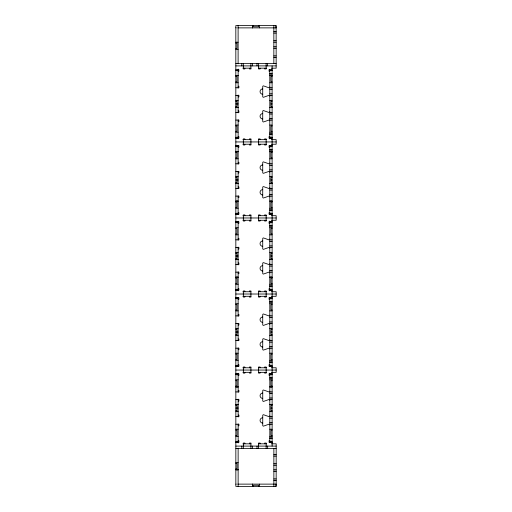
<?xml version="1.0" encoding="UTF-8"?>
<svg xmlns="http://www.w3.org/2000/svg" width="512" height="512" viewBox="0 0 512 512"><rect width="100%" height="100%" fill="white"/><g stroke="black" fill="none" stroke-linecap="round" stroke-linejoin="round"><path stroke-width="0.77" d="M235.827 27.738L236.256 27.878M237.824 27.878L276.128 27.878M273.85 31.558L276.128 31.558M273.85 33.075L276.128 33.075M273.85 40.678L276.128 40.678M235.827 42.189L238.106 42.221M273.85 42.202L276.128 42.202M235.827 43.091L236.966 43.091L236.966 48.41L235.827 48.41M273.85 46.765L276.128 46.765M273.85 48.288L276.128 48.288M235.827 49.312L238.106 49.28M273.85 55.891L276.128 55.891M273.85 57.408L276.128 57.408M235.827 63.622L276.128 63.622M235.827 65.901L276.154 65.901M242.912 68.179L250.931 68.179M258.534 68.179L266.624 68.179M271.418 68.179L276.154 68.179L276.128 25.6L235.827 25.6L235.846 486.4L276.154 486.4L276.173 443.821L271.443 443.821M235.846 69.786L238.893 69.709L238.893 71.226L238.131 71.226M272.096 69.709L269.056 69.709L269.056 71.226L269.811 71.226M269.811 70.502L272.096 70.502M235.846 70.547L238.131 70.547M269.811 70.547L272.096 70.547M269.811 73.37L272.096 73.37M269.811 74.086L272.096 74.086M235.846 76.557L236.992 76.557L236.992 81.882L235.846 81.882M272.096 76.557L270.957 76.557L270.957 81.882L272.096 81.882M235.846 82.784L238.131 82.752M269.811 82.752L272.096 82.784M238.131 86.253L238.893 86.253L238.893 87.77L235.846 87.77M269.811 87.77L272.096 87.77M269.811 89.286L272.096 89.286M269.811 93.85L272.096 93.85M235.846 95.373L238.893 95.379L238.893 96.896L238.131 96.896M269.811 95.373L272.096 95.373M235.846 100.39L238.131 100.358M269.811 100.39L272.096 100.358M235.846 101.261L236.992 101.261L236.992 106.579L235.846 106.579M272.096 101.261L270.957 101.261L270.957 106.579L272.096 106.579M235.846 103.923L238.131 103.923M270.957 103.923L272.096 103.923M235.846 107.45L238.131 107.45M269.811 107.45L272.096 107.45M235.846 107.482L238.131 107.482M269.811 107.482L272.096 107.482M238.131 110.95L238.893 110.95L238.893 112.474L235.846 112.467M269.811 112.467L272.096 112.467M269.811 113.99L272.096 113.99M269.811 118.554L272.096 118.554M235.846 120.077L238.893 120.077L238.893 121.6L238.131 121.6M269.811 120.07L272.096 120.07M235.846 125.094L238.131 125.062M269.811 125.062L272.096 125.094M235.846 125.958L236.992 125.958L236.992 131.283L235.846 131.283M272.096 125.958L270.957 125.958L270.957 131.283L272.096 131.283M235.846 132.154L238.131 132.179M269.811 132.179L272.096 132.154M269.811 133.754L272.096 133.754M269.811 134.47L272.096 134.47M238.131 136.621L238.893 136.621L238.893 138.144L235.846 138.144M269.811 136.621L269.056 136.621L269.056 138.144L272.096 138.144M235.846 137.293L238.131 137.293M269.811 137.293L272.096 137.293M269.811 137.338L272.096 137.338M235.846 138.054L238.131 138.054M269.811 138.054L272.096 138.054M242.912 139.661L250.931 139.661M258.534 139.661L266.624 139.661M271.418 139.661L276.154 139.661L276.154 144.224L271.418 144.224M235.846 141.946L276.154 141.939M242.912 144.224L250.931 144.224M258.534 144.224L266.624 144.224M235.846 145.741L238.893 145.741L238.893 147.258L238.131 147.258M272.096 145.741L269.056 145.741L269.056 147.258L269.811 147.258M235.846 145.824L238.131 145.824M269.811 145.824L272.096 145.824M235.846 146.586L238.131 146.586M269.811 146.586L272.096 146.541M269.811 149.408L272.096 149.408M269.811 150.125L272.096 150.125M235.846 151.699L238.131 151.699M269.811 151.699L272.096 151.699M235.846 151.731L238.131 151.731M269.811 151.731L272.096 151.731M235.846 152.602L236.992 152.602L236.992 157.92L235.846 157.92M272.096 152.602L270.957 152.602L270.957 157.92L272.096 157.92M235.846 158.822L238.131 158.79M269.811 158.822L272.096 158.79M238.131 162.285L238.893 162.285L238.893 163.802L235.846 163.808M269.811 163.808L272.096 163.808M269.811 165.331L272.096 165.331M269.811 169.888L272.096 169.888M235.846 171.405L238.893 171.405L238.893 172.928L238.131 172.928M269.811 171.411L272.096 171.411M235.846 176.429L238.131 176.397M269.811 176.397L272.096 176.429M235.846 177.299L236.992 177.299L236.992 182.624L235.846 182.624M272.096 177.299L270.957 177.299L270.957 182.624L272.096 182.624M235.846 179.962L238.131 179.962M270.957 179.962L272.096 179.962M238.131 186.982L238.893 186.982L238.893 188.506L235.846 188.512M269.811 188.512L272.096 188.512M269.811 190.029L272.096 190.029M269.811 194.592L272.096 194.592M235.846 196.109L238.893 196.109L238.893 197.632L238.131 197.632M269.811 196.115L272.096 196.115M235.846 201.997L236.992 201.997L236.992 207.322L235.846 207.322M272.096 201.997L270.957 201.997L270.957 207.322L272.096 207.322M235.846 208.224L238.131 208.192M269.811 208.224L272.096 208.192M269.811 209.792L272.096 209.792M269.811 210.509L272.096 210.509M238.131 212.653L238.893 212.653L238.893 214.176L235.846 214.176M269.811 212.653L269.056 212.653L269.056 214.176L272.096 214.176M235.846 213.338L238.131 213.338M235.846 214.093L238.131 214.093M269.811 214.093L272.096 214.093M242.918 215.699L250.938 215.699M258.541 215.699L266.63 215.699M271.424 215.699L276.154 215.699L276.154 220.262L271.418 220.262M235.846 217.978L276.154 217.978M242.912 220.262L250.931 220.262M258.534 220.262L266.624 220.262M235.846 221.779L238.893 221.779L238.893 223.296L238.131 223.296M272.096 221.779L269.056 221.779L269.056 223.296L269.811 223.296M235.846 221.862L238.131 221.862M269.811 221.862L272.096 221.862M235.846 222.624L238.131 222.624M269.811 222.579L272.096 222.624M269.811 225.453L272.096 225.453M269.811 226.17L272.096 226.17M235.846 227.77L238.131 227.738M269.811 227.77L272.096 227.738M235.846 228.64L236.992 228.64L236.992 233.958L235.846 233.958M272.096 228.64L270.957 228.64L270.957 233.958L272.096 233.958M235.846 234.861L238.131 234.829M269.811 234.861L272.096 234.829M238.131 238.323L238.893 238.323L238.893 239.846L235.846 239.846M269.811 239.846L272.096 239.846M269.811 241.37L272.096 241.37M269.811 245.933L272.096 245.933M235.846 247.45L238.893 247.45L238.893 248.966L238.131 248.966M269.811 247.45L272.096 247.45M235.846 252.442L238.131 252.474M269.811 252.442L272.096 252.474M235.846 253.338L236.992 253.338L236.992 258.662L235.846 258.662M272.096 253.338L270.957 253.338L270.957 258.662L272.096 258.662M235.846 256L238.131 256M270.957 256L272.096 256M235.846 259.526L238.131 259.526M269.811 259.526L272.096 259.526M235.846 259.558L238.131 259.558M269.811 259.558L272.096 259.558M238.131 263.021L238.893 263.021L238.893 264.544L235.846 264.544M269.811 264.55L272.096 264.55M269.811 266.067L272.096 266.067M269.811 270.63L272.096 270.63M235.846 272.147L238.893 272.147L238.893 273.67L238.131 273.67M269.811 272.154L272.096 272.154M235.846 277.139L238.131 277.139M269.811 277.139L272.096 277.139M235.846 277.171L238.131 277.171M269.811 277.171L272.096 277.171M235.846 278.042L236.992 278.042L236.992 283.36L235.846 283.36M272.096 278.042L270.957 278.042L270.957 283.36L272.096 283.36M235.846 284.262L238.131 284.23M269.811 284.23L272.096 284.262M269.811 285.83L272.096 285.83M269.811 286.547L272.096 286.547M238.131 288.691L238.893 288.691L238.893 290.214L235.846 290.214M269.811 288.691L269.056 288.691L269.056 290.214L272.096 290.214M235.846 289.376L238.131 289.376M269.811 289.421L272.096 289.376M235.846 290.138L238.131 290.138M269.811 290.138L272.096 290.138M242.918 291.738L250.938 291.738M258.541 291.738L266.63 291.738M271.424 291.738L276.154 291.738L276.154 296.301L271.418 296.301M235.846 294.016L276.154 294.022M242.912 296.301L250.931 296.301M258.534 296.301L266.624 296.301M235.846 297.818L238.893 297.818L238.893 299.341L238.131 299.341M272.096 297.818L269.056 297.818L269.056 299.341L269.811 299.341M235.846 297.907L238.131 297.907M269.811 297.907L272.096 297.907M235.846 298.662L238.131 298.662M269.811 298.624L272.096 298.662M269.811 301.491L272.096 301.491M269.811 302.208L272.096 302.208M235.846 303.808L238.131 303.776M269.811 303.776L272.096 303.808M235.846 304.678L236.992 304.678L236.992 310.003L235.846 310.003M272.096 304.678L270.957 304.678L270.957 310.003L272.096 310.003M235.846 310.899L238.131 310.867M269.811 310.899L272.096 310.867M238.131 314.362L238.893 314.362L238.893 315.885L235.846 315.885M269.811 315.885L272.096 315.885M269.811 317.408L272.096 317.408M269.811 321.971L272.096 321.971M235.846 323.488L238.893 323.488L238.893 325.005L238.131 325.005M269.811 323.488L272.096 323.488M235.846 328.48L238.131 328.512M269.811 328.48L272.096 328.512M235.846 329.376L236.992 329.376L236.992 334.701L235.846 334.701M272.096 329.376L270.957 329.376L270.957 334.701L272.096 334.701M235.846 332.038L238.131 332.038M270.957 332.038L272.096 332.038M235.846 335.603L238.131 335.571M269.811 335.603L272.096 335.571M238.131 339.066L238.893 339.066L238.893 340.582L235.846 340.589M269.811 340.589L272.096 340.589M269.811 342.112L272.096 342.112M269.811 346.669L272.096 346.669M235.846 348.186L238.893 348.186L238.893 349.709L238.131 349.709M269.811 348.192L272.096 348.192M235.846 353.178L238.131 353.21M269.811 353.178L272.096 353.21M235.846 354.08L236.992 354.08L236.992 359.398L235.846 359.398M272.096 354.08L270.957 354.08L270.957 359.398L272.096 359.398M235.846 360.301L238.131 360.269M269.811 360.301L272.096 360.269M269.811 361.875L272.096 361.875M269.811 362.592L272.096 362.592M238.131 364.73L238.893 364.73L238.893 366.253L235.846 366.253M269.811 364.73L269.056 364.73L269.056 366.253L272.096 366.253M235.846 365.414L238.131 365.414M269.811 365.459L272.096 365.414M235.846 366.176L238.131 366.176M269.811 366.176L272.096 366.176M242.918 367.776L250.938 367.776M258.541 367.776L266.63 367.776M271.424 367.776L276.154 367.776L276.173 372.339L271.443 372.339M235.846 370.054L276.173 370.061M242.938 372.339L250.95 372.339M258.56 372.339L266.643 372.339M235.872 373.856L238.912 373.856L238.912 375.379L238.15 375.379M272.115 373.856L269.075 373.856L269.075 375.379L269.837 375.379M235.872 373.946L238.15 373.946M269.837 373.946L272.115 373.946M235.872 374.707L238.15 374.707M269.837 374.662L272.115 374.707M269.837 377.53L272.115 377.53M269.837 378.246L272.115 378.246M235.872 379.846L238.15 379.821M269.837 379.846L272.115 379.821M235.872 380.717L237.011 380.717L237.011 386.042L235.872 386.042M272.115 380.717L270.976 380.717L270.976 386.042L272.115 386.042M235.872 386.906L238.15 386.906M269.837 386.906L272.115 386.906M235.872 386.938L238.15 386.938M269.837 386.938L272.115 386.938M238.15 390.4L238.912 390.4L238.912 391.923L235.872 391.93M269.837 391.93L272.115 391.93M269.837 393.446L272.115 393.446M269.837 398.01L272.115 398.01M235.872 399.526L238.912 399.526L238.912 401.05L238.15 401.05M269.837 399.533L272.115 399.533M235.872 404.518L238.15 404.518M269.837 404.518L272.115 404.518M235.872 404.55L238.15 404.55M269.837 404.55L272.115 404.55M235.872 405.421L237.011 405.421L237.011 410.739L235.872 410.739M272.115 405.421L270.976 405.421L270.976 410.739L272.115 410.739M235.872 408.077L238.15 408.077M270.976 408.077L272.115 408.077M235.872 411.642L238.15 411.61M269.837 411.642L272.115 411.61M238.15 415.104L238.912 415.104L238.912 416.621L235.872 416.627M269.837 416.627L272.115 416.627M269.837 418.15L272.115 418.15M269.837 422.714L272.115 422.714M235.872 424.23L238.912 424.23L238.912 425.747L238.15 425.747M269.837 424.23L272.115 424.23M235.872 429.248L238.15 429.216M269.837 429.216L272.115 429.248M235.872 430.118L237.011 430.118L237.011 435.443L235.872 435.443M272.115 430.118L270.976 430.118L270.976 435.443L272.115 435.443M235.872 436.307L238.15 436.339M269.837 436.339L272.115 436.307M269.837 437.914L272.115 437.914M269.837 438.63L272.115 438.63M238.15 440.774L238.912 440.774L238.912 442.291L235.872 442.291M269.837 440.774L269.075 440.774L269.075 442.291L272.115 442.291M235.872 441.453L238.15 441.453M269.837 441.498L272.115 441.453M235.872 442.214L238.15 442.214M269.837 442.214L272.115 442.214M242.938 443.821L250.95 443.821M258.56 443.821L266.643 443.821M235.846 446.099L276.173 446.099M235.846 448.378L276.154 448.378M273.869 454.592L276.154 454.592M273.869 456.109L276.154 456.109M235.846 462.688L238.131 462.72M235.846 463.59L236.992 463.59L236.992 468.909L235.846 468.909M273.869 463.712L276.154 463.712M273.869 465.235L276.154 465.235M235.846 469.779L238.131 469.779M273.869 469.798L276.154 469.798M235.846 469.811L238.131 469.811M273.869 471.322L276.154 471.322M273.869 478.925L276.154 478.925M273.869 480.442L276.154 480.442M235.846 484.122L236.275 484.122M237.754 484.122L276.154 484.122M275.91 25.6L275.91 27.878M275.936 484.122L275.936 486.4M273.85 25.6L273.85 63.622M273.869 448.378L273.869 486.4M272.096 65.907L272.115 446.093M269.837 373.133L269.837 442.637M269.811 69.363L269.811 138.867M269.811 145.702L269.811 214.221M269.811 221.056L269.811 290.944M269.811 297.779L269.811 366.298M267.635 63.622L267.635 65.901M267.661 446.099L267.661 448.378M266.118 63.622L266.138 68.947L264.621 68.947L264.621 68.186M266.138 448.378L266.163 443.053L264.64 443.053L264.64 443.814M264.621 139.661L264.621 138.906L266.138 138.906L266.138 144.979L264.621 144.979L264.621 144.218M264.621 215.693L264.621 214.931L266.138 214.931L266.138 221.018L264.621 221.018L264.621 220.256M264.621 291.731L264.621 290.976L266.138 290.976L266.138 297.056L264.621 297.056L264.621 296.294M264.621 367.776L264.621 367.014L266.138 367.014L266.163 373.094L264.64 373.094L264.64 372.339M260.058 68.186L260.058 68.947L258.534 68.947L258.534 65.901M260.058 139.661L260.058 138.906L258.534 138.906L258.534 144.979L260.058 144.979L260.058 144.218M260.058 215.693L260.058 214.931L258.534 214.931L258.534 221.018L260.058 221.018L260.058 220.256M260.058 291.731L260.058 290.976L258.534 290.976L258.534 297.056L260.058 297.056L260.058 296.294M260.058 367.776L260.058 367.014L258.534 367.014L258.56 373.094L260.077 373.094L260.077 372.339M260.077 443.814L260.077 443.053L258.56 443.053L258.534 448.378M259.507 25.6L259.539 27.878M259.558 484.122L259.526 486.4M258.637 25.6L258.637 26.739L253.318 26.739L253.318 25.6M258.662 486.4L258.662 485.261L253.338 485.261L253.338 486.4M258.515 63.622L258.515 65.901M256.992 63.622L256.992 65.901M257.011 446.099L257.011 448.378M252.448 25.6L252.448 27.878M252.454 446.099L252.454 448.378M252.474 484.122L252.474 486.4M252.416 25.6L252.416 27.878M252.429 63.622L252.429 65.901M252.442 484.122L252.442 486.4M250.906 63.622L250.931 68.947L249.408 68.947L249.408 68.186M250.931 448.378L250.95 443.053L249.434 443.053L249.434 443.814M249.408 139.661L249.408 138.906L250.931 138.906L250.931 144.979L249.408 144.979L249.408 144.218M249.408 215.693L249.408 214.931L250.931 214.931L250.931 221.018L249.408 221.018L249.408 220.256M249.408 291.731L249.408 290.976L250.931 290.976L250.931 297.056L249.408 297.056L249.408 296.294M249.408 367.776L249.408 367.014L250.931 367.014L250.95 373.094L249.434 373.094L249.434 372.339M244.87 372.339L244.87 373.094L243.347 373.094L243.328 367.014L244.845 367.014L244.845 367.776M244.87 443.814L244.87 443.053L243.347 443.053L243.328 448.378M244.845 68.186L244.845 68.947L243.328 68.947L243.302 63.622M244.845 139.661L244.845 138.906L243.328 138.906L243.328 144.979L244.845 144.979L244.845 144.218M244.845 215.693L244.845 214.931L243.328 214.931L243.328 221.018L244.845 221.018L244.845 220.256M244.845 291.731L244.845 290.976L243.328 290.976L243.328 297.056L244.845 297.056L244.845 296.294M241.786 63.622L241.786 65.901M241.805 446.099L241.805 448.378M238.15 373.229L238.15 392.237M238.15 399.149L238.15 417.005M238.15 423.923L238.15 442.931M238.106 25.6L238.106 63.808M238.131 69.069L238.131 88.077M238.131 94.995L238.131 112.851M238.131 119.763L238.131 138.771M238.131 145.702L238.131 164.122M238.131 171.219L238.131 188.698M238.131 195.802L238.131 214.221M238.131 221.146L238.131 240.16M238.131 247.072L238.131 264.928M238.131 271.84L238.131 290.854M238.131 297.779L238.131 316.198M238.131 323.302L238.131 340.781M238.131 347.878L238.131 366.298M238.131 448.192L238.131 486.4M269.811 163.046A0.762 0.762 0 0 1 268.8 163.763L263.475 161.901A0.762 0.762 0 0 0 262.72 162.662L262.72 172.55A0.762 0.762 0 0 0 263.475 173.306L268.8 171.443A0.762 0.762 0 0 1 269.811 172.16M269.811 196.864A0.762 0.762 0 0 0 268.8 196.147L263.475 198.01A0.762 0.762 0 0 1 262.72 197.248L262.72 187.366A0.762 0.762 0 0 1 263.475 186.605L268.8 188.467A0.762 0.762 0 0 0 269.811 187.75M262.72 194.97A2.662 2.662 0 0 1 260.058 192.307A2.662 2.662 0 0 1 262.72 189.645M262.72 170.266A2.662 2.662 0 0 1 260.058 167.603A2.662 2.662 0 0 1 262.72 164.947M269.811 239.091A0.762 0.762 0 0 1 268.8 239.808L263.475 237.939A0.762 0.762 0 0 0 262.72 238.701L262.72 248.589A0.762 0.762 0 0 0 263.475 249.35L268.8 247.482A0.762 0.762 0 0 1 269.811 248.205M269.811 272.902A0.762 0.762 0 0 0 268.8 272.186L263.475 274.048A0.762 0.762 0 0 1 262.72 273.286L262.72 263.405A0.762 0.762 0 0 1 263.475 262.643L268.8 264.506A0.762 0.762 0 0 0 269.811 263.789M262.72 271.008A2.662 2.662 0 0 1 260.058 268.346A2.662 2.662 0 0 1 262.72 265.683M262.72 246.304A2.662 2.662 0 0 1 260.058 243.648A2.662 2.662 0 0 1 262.72 240.986M269.811 315.13A0.762 0.762 0 0 1 268.8 315.846L263.475 313.984A0.762 0.762 0 0 0 262.72 314.739L262.72 324.627A0.762 0.762 0 0 0 263.475 325.389L268.8 323.526A0.762 0.762 0 0 1 269.811 324.243M269.811 348.941A0.762 0.762 0 0 0 268.8 348.224L263.475 350.086A0.762 0.762 0 0 1 262.72 349.331L262.72 339.443A0.762 0.762 0 0 1 263.475 338.682L268.8 340.544A0.762 0.762 0 0 0 269.811 339.827M262.72 347.046A2.662 2.662 0 0 1 260.058 344.384A2.662 2.662 0 0 1 262.72 341.722M262.72 322.349A2.662 2.662 0 0 1 260.058 319.686A2.662 2.662 0 0 1 262.72 317.024M269.837 391.168A0.762 0.762 0 0 1 268.826 391.885L263.501 390.022A0.762 0.762 0 0 0 262.739 390.784L262.739 400.666A0.762 0.762 0 0 0 263.501 401.427L268.826 399.565A0.762 0.762 0 0 1 269.837 400.282M269.837 424.986A0.762 0.762 0 0 0 268.826 424.262L263.501 426.131A0.762 0.762 0 0 1 262.739 425.37L262.739 415.482A0.762 0.762 0 0 1 263.501 414.72L268.826 416.589A0.762 0.762 0 0 0 269.837 415.866M262.739 423.085A2.662 2.662 0 0 1 260.077 420.422A2.662 2.662 0 0 1 262.739 417.766M262.739 398.387A2.662 2.662 0 0 1 260.077 395.725A2.662 2.662 0 0 1 262.739 393.062M269.811 120.832A0.762 0.762 0 0 0 268.8 120.115L263.475 121.978A0.762 0.762 0 0 1 262.72 121.216L262.72 111.334A0.762 0.762 0 0 1 263.475 110.573L268.8 112.435A0.762 0.762 0 0 0 269.811 111.718M269.811 87.014A0.762 0.762 0 0 1 268.8 87.738L263.475 85.869A0.762 0.762 0 0 0 262.72 86.63L262.72 96.518A0.762 0.762 0 0 0 263.475 97.28L268.8 95.411A0.762 0.762 0 0 1 269.811 96.134M262.72 94.234A2.662 2.662 0 0 1 260.058 91.578A2.662 2.662 0 0 1 262.72 88.915M262.72 118.938A2.662 2.662 0 0 1 260.058 116.275A2.662 2.662 0 0 1 262.72 113.613M238.131 75.661L235.846 75.661L238.131 75.693M272.096 75.661L269.811 75.661L272.096 75.693M238.131 183.488L235.846 183.488L238.131 183.52M272.096 183.488L269.811 183.488L272.096 183.52M238.131 201.101L235.846 201.101L238.131 201.133M272.096 201.101L269.811 201.101L272.096 201.133M272.096 213.338L269.811 213.338L272.096 213.376"/></g></svg>
